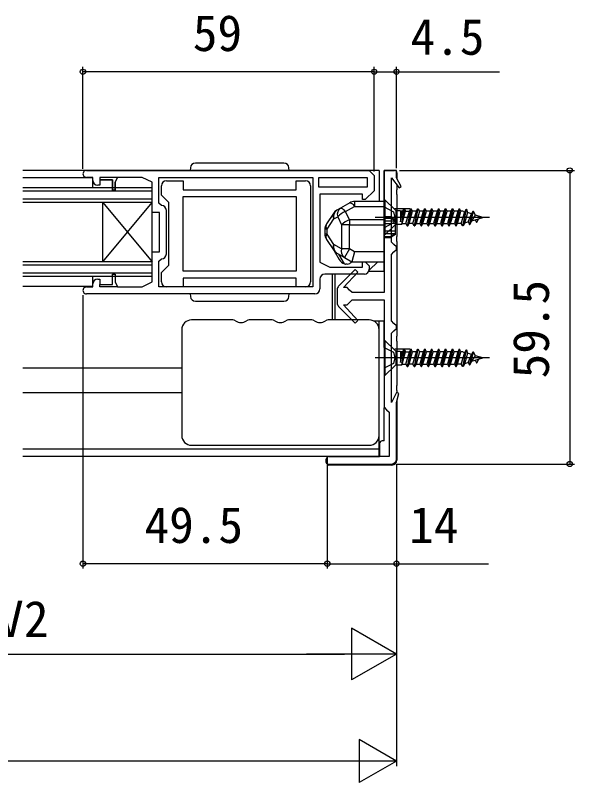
# Model space of a CAD drawing. Units: millimetres, scale not verified. Extents: x -438 to 438, y -652 to 648.
# Drawn here: x -64.7 to 48.6, y -536.6 to -381.1 of the extents above; entities that cross this region are included whole.
import ezdxf
from ezdxf.enums import TextEntityAlignment as Align

# ---------------------------------------------------------------- set-up
doc = ezdxf.new("R2010")
doc.units = ezdxf.units.MM
doc.header["$LTSCALE"] = 4
for name, color, linetype in [('0-2_YKK_11', 7, 'Continuous'), ('0-3_YKK_12', 2, 'Continuous'), ('0-4_YKK_13', 4, 'Continuous'), ('0-6_YKK_D', 6, 'Continuous')]:
    doc.layers.add(name, color=color, linetype=linetype)
doc.styles.add('ＭＳ ゴシック', font='')
doc.styles.get('ＭＳ ゴシック').set_extended_font_data('MS Gothic')

msp = doc.modelspace()

# ---------------------------------------------------------------- linework, layer by layer
at = {"layer": '0-2_YKK_11'}
for p, q in [((-4.9, -415.6), (-4.9, -435.1)), ((-34.1, -429.4), (-34.1, -420.6)), ((6, -433.5), (-2, -433.5)), ((-3, -434.5), (-3, -436.5)), ((0.5, -436.659), (0.5, -439.341)), ((-4, -437.5), (-50.3, -437.5))]:
    msp.add_line(p, q, dxfattribs=at)
for points in [[(-50.3, -412.5), (7, -412.5), (8, -413.5), (8, -416.6), (6.2, -418.4), (5.6, -418.4), (5.6, -417.3), (-3, -417.3), (-3, -431.1), (-1, -432.1), (5.6, -432.1), (5.6, -431), (6.2, -431), (7, -431.8), (7, -432.5)], [(10, -412.5), (10, -437.25), (3.5, -437.25), (3, -436.75), (2.5, -436.25), (1.782, -436.25), (4.696, -433.119), (4.118, -432.566), (0.787, -435.958)], [(12.5, -471), (12.5, -459.5), (12.998, -457.691), (12.541, -457.511), (11.5, -459.5), (11.5, -445.5), (12, -445), (12.5, -444.5), (12.5, -444), (12, -443.5), (11.5, -443), (11.5, -429.5), (12, -429), (12.5, -428.5), (12.5, -428), (12, -427.5), (11.5, -427), (11.5, -414), (13.064, -416.018), (13.477, -415.744), (12.5, -414), (12.5, -412.5), (10, -412.5)], [(-49, -414.5), (-49, -413.9), (-50.3, -413.9)], [(-48, -434.5), (-47.6, -434.5), (-47.6, -435.6), (-45, -435.6), (-45, -433.5), (-44.5, -433.5), (-44.5, -435.1), (-44, -436.1), (-39, -436.1), (-37, -435.1), (-37, -429), (-35.5, -429), (-35.5, -421), (-37, -421), (-37, -414.9), (-39, -413.9), (-44, -413.9), (-44.5, -414.9), (-44.5, -416.5), (-45, -416.5), (-45, -414.4), (-47.6, -414.4), (-47.6, -415.5), (-48, -415.5)], [(-35.6, -413.9), (-4.4, -413.9), (-4.4, -436.1), (-35.6, -436.1), (-35.6, -430.9), (-35.1, -430.4)], [(-35.1, -419.6), (-35.6, -419.1), (-35.6, -413.9)], [(-34.1, -414.6), (-30.7, -414.6), (-30.7, -416.4)], [(-30.7, -416.4), (-7.8, -416.4), (-7.8, -414.6), (-5.9, -414.6)], [(-35.1, -435.1), (-35.1, -433.2), (-33.6, -431.7), (-33.6, -419), (-35.1, -417.5), (-35.1, -415.6)], [(-5.9, -436.1), (-7.8, -436.1), (-7.8, -434.3), (-30.7, -434.3), (-30.7, -436.1), (-34.1, -436.1)], [(-50.3, -436.1), (-49, -436.1), (-49, -435.5)], [(0.787, -440.042), (4.118, -443.434), (4.696, -442.881), (1.782, -439.75), (2.5, -439.75), (3, -439.25), (3.5, -438.75), (10, -438.75), (10, -460.5), (10.5, -461), (11, -461.5), (11, -470.5), (-1.5, -470.5), (-1.5, -472), (11.5, -472)]]:
    msp.add_lwpolyline(points, dxfattribs=at)
for points in [[(-44, -413.9), (-47.6, -413.9), (-47.6, -414.4), (-45, -414.4), (-45, -416.5), (-44.5, -416.5), (-44.5, -414.9)], [(-3.2, -413.9), (6.6, -413.9), (6.6, -415.9), (-3.2, -415.9)], [(-30.7, -417.8), (-7.8, -417.8), (-7.8, -432.9), (-30.7, -432.9)], [(-44, -436.1), (-47.6, -436.1), (-47.6, -435.6), (-45, -435.6), (-45, -433.5), (-44.5, -433.5), (-44.5, -435.1)]]:
    msp.add_lwpolyline(points, close=True, dxfattribs=at)
for centre, radius, start, end in [((-50.3, -413.2), 0.7, 89.99999, 270.00001), ((-48, -414.5), 1, 180.00001, 269.99999), ((-34.1, -415.6), 1, 90.00001, 179.99999), ((-5.9, -415.6), 1, 0.00001, 89.99999), ((-35.1, -420.6), 1, 0.00001, 89.99999), ((-35.1, -429.4), 1, 270.00001, 359.99999), ((-2, -434.5), 1, 90.00001, 179.99999), ((6, -432.5), 1, 270.00001, 359.99999), ((-48, -435.5), 1, 90.00001, 179.99999), ((-34.1, -435.1), 1, 180.00001, 269.99999), ((-5.9, -435.1), 1, 270.00001, 359.99999), ((-50.3, -436.8), 0.7, 89.99999, 270.00001), ((-4, -436.5), 1, 270.00001, 359.99999), ((1.5, -436.659), 1, 135.51576, 180.00003), ((1.5, -439.341), 1, 179.99997, 224.48424), ((11.5, -471), 1, 270.00001, 359.99999)]:
    msp.add_arc(centre, radius, start, end, dxfattribs=at)
at = {"layer": '0-3_YKK_12'}
for p, q in [((9, -412.5), (-63.191, -412.5)), ((9, -412.5), (9, -418.8)), ((-49.203, -413.998), (-63.191, -413.998)), ((-49, -416), (-49, -414.4)), ((-37, -416), (-63.191, -416)), ((-37, -416.7), (-63.191, -416.7)), ((-37, -434), (-37, -416)), ((-37, -418.3), (-63.191, -418.3)), ((-37, -419), (-63.191, -419)), ((-47, -431), (-47, -419)), ((-47, -431), (-37, -419)), ((-47, -419), (-37, -431)), ((-37, -431), (-63.191, -431)), ((-37, -431.7), (-63.191, -431.7)), ((6.976, -432.724), (8.7, -431)), ((-37, -433.3), (-63.191, -433.3)), ((-0.5, -433.5), (-0.5, -442.8)), ((-37, -434), (-63.191, -434)), ((-49, -435.6), (-49, -434)), ((-49.2, -436), (-63.191, -436)), ((9, -470.5), (9, -443)), ((-63.191, -452.5), (-31, -452.5)), ((-63.191, -457.5), (-31, -457.5)), ((9, -469), (-63.191, -469)), ((9, -470.5), (-63.191, -470.5))]:
    msp.add_line(p, q, dxfattribs=at)
at = {"layer": '0-4_YKK_13'}
for p, q in [((-10.277, -411), (-28.222, -411)), ((-9.25, -412.5), (-9.279, -411.948)), ((-10.248, -412.5), (-28.251, -412.5)), ((-10.248, -412.5), (-9.25, -412.5)), ((9.999, -433), (9.999, -412.5)), ((9.999, -412.5), (12.099, -412.5)), ((12.599, -413), (12.599, -414.178)), ((12.599, -415.419), (12.599, -416.4)), ((12.599, -417.4), (12.599, -416.4)), ((12.599, -417.4), (12.599, -425.9)), ((2.159, -420.847), (4.03, -419.778)), ((9.999, -418.801), (4.03, -418.801)), ((4.03, -418.801), (4.03, -419.778)), ((4.03, -419.778), (9.999, -419.778)), ((9.999, -419.778), (9.999, -418.801)), ((10.25, -418.5), (12.116, -420.366)), ((-0.263, -421.194), (-1.666, -423.297)), ((15.294, -420.25), (12.165, -420.25)), ((12.35, -420.6), (12.35, -423.4)), ((13.35, -422.122), (13.735, -420.76)), ((13.582, -423.4), (14.119, -420.286)), ((13.665, -423.24), (14.365, -420.76)), ((14.435, -423.24), (15.135, -420.76)), ((15.4, -420.25), (15.5, -420.25)), ((16.535, -420.76), (15.765, -420.76)), ((16.8, -420.25), (16.9, -420.25)), ((17.935, -420.76), (17.165, -420.76)), ((18.2, -420.25), (18.3, -420.25)), ((19.335, -420.76), (18.565, -420.76)), ((19.6, -420.25), (19.7, -420.25)), ((20.735, -420.76), (19.965, -420.76)), ((21, -420.25), (21.1, -420.25)), ((22.135, -420.76), (21.365, -420.76)), ((22.4, -420.25), (22.5, -420.25)), ((23.535, -420.76), (22.765, -420.76)), ((23.8, -420.25), (23.9, -420.25)), ((24.935, -420.76), (24.165, -420.76)), ((25.2, -420.25), (25.3, -420.25)), ((25.825, -420.76), (25.565, -420.76)), ((25.635, -423.24), (26.335, -420.879)), ((26.6, -420.369), (25.9, -423.75)), ((26, -423.75), (26.7, -420.369)), ((27.035, -422.907), (27.735, -421.307)), ((27.3, -423.417), (28, -420.797)), ((27.4, -423.417), (28.1, -420.797)), ((-1.563, -424.407), (-0.161, -422.303)), ((-0.161, -422.303), (0.597, -421.87)), ((0.597, -421.87), (1.398, -423.551)), ((2.96, -422.528), (2.96, -423.551)), ((31.347, -422), (8.212, -422)), ((9.999, -421.851), (11.283, -421.851)), ((11.283, -422.065), (9.999, -422.065)), ((9.999, -422.147), (11.433, -422.147)), ((12.299, -422.751), (9.999, -422.751)), ((11.283, -421.851), (11.283, -422.065)), ((11.433, -422.001), (12.299, -422.501)), ((11.433, -422.001), (11.433, -422.147)), ((11.433, -422.147), (12.299, -422.702)), ((12.299, -422.702), (12.299, -422.501)), ((12.299, -422.751), (12.299, -422.702)), ((12.299, -423.251), (12.299, -422.751)), ((27.785, -422.677), (28.485, -421.537)), ((-2.001, -424.407), (-2.001, -425.396)), ((-1.563, -424.407), (-2.001, -424.407)), ((-1.563, -425.396), (-1.563, -424.407)), ((2.96, -423.551), (9.999, -423.551)), ((9.999, -423.251), (11.433, -423.251)), ((9.999, -423.551), (9.999, -429.001)), ((12.116, -423.634), (10.25, -425.5)), ((11.433, -423.251), (11.433, -424.751)), ((-1.563, -425.396), (-2.001, -425.396)), ((-0.161, -427.499), (-1.563, -425.396)), ((9.999, -424.751), (11.433, -424.751)), ((9.999, -425.251), (12.299, -425.251)), ((9.999, -425.855), (11.433, -425.855)), ((11.283, -425.938), (9.999, -425.938)), ((11.283, -425.938), (11.283, -426.151)), ((11.433, -424.751), (12.299, -424.751)), ((12.299, -425.3), (11.433, -425.855)), ((12.299, -425.501), (11.433, -426.001)), ((11.433, -425.855), (11.433, -426.001)), ((12.299, -425.251), (12.299, -424.751)), ((12.299, -425.3), (12.299, -425.251)), ((12.299, -425.501), (12.299, -425.3)), ((12.599, -426.9), (12.599, -425.9)), ((-1.666, -426.505), (-0.263, -428.608)), ((1.398, -428.39), (-0.161, -427.499)), ((11.283, -426.151), (9.999, -426.151)), ((12.599, -426.9), (12.599, -446.1)), ((-0.117, -428.802), (0.891, -430.547)), ((2.96, -428.39), (1.398, -428.39)), ((2.96, -428.39), (1.968, -430.126)), ((4.03, -429.001), (2.96, -428.39)), ((9.999, -429.001), (4.03, -429.001)), ((0.409, -429.235), (1.968, -430.126)), ((1.985, -431.443), (0.86, -429.493)), ((1.968, -430.126), (3.499, -431.001)), ((2.497, -431.501), (2.197, -431.501)), ((-0.001, -433.5), (-0.001, -436.207)), ((9.999, -433), (6.866, -433)), ((-0.001, -436.207), (-0.001, -439.793)), ((-29.25, -437.5), (-29.215, -438.061)), ((-28.252, -437.5), (-29.25, -437.5)), ((-28.217, -439), (-10.282, -439)), ((-0.001, -439.793), (-0.001, -442.8)), ((-20.671, -442.8), (-29, -442.8)), ((-12.671, -442.8), (-17.329, -442.8)), ((-4.671, -442.8), (-9.329, -442.8)), ((7, -442.8), (-1.329, -442.8)), ((7.872, -443), (9.999, -443)), ((9.999, -448.399), (9.999, -443)), ((-31, -444.8), (-31, -448.777)), ((9, -448.777), (9, -444.8)), ((12.599, -447.1), (12.599, -446.1)), ((10.25, -447), (12.116, -448.866)), ((12.599, -447.1), (12.599, -456.1)), ((-31, -448.777), (-31, -462.223)), ((9, -462.223), (9, -448.777)), ((15.294, -448.75), (12.165, -448.75)), ((12.35, -449.1), (12.35, -451.9)), ((13.35, -450.622), (13.735, -449.26)), ((13.582, -451.9), (14.119, -448.786)), ((13.665, -451.74), (14.365, -449.26)), ((14.435, -451.74), (15.135, -449.26)), ((15.4, -448.75), (15.5, -448.75)), ((16.535, -449.26), (15.765, -449.26)), ((16.8, -448.75), (16.9, -448.75)), ((17.935, -449.26), (17.165, -449.26)), ((18.2, -448.75), (18.3, -448.75)), ((19.335, -449.26), (18.565, -449.26)), ((19.6, -448.75), (19.7, -448.75)), ((20.735, -449.26), (19.965, -449.26)), ((21, -448.75), (21.1, -448.75)), ((22.135, -449.26), (21.365, -449.26)), ((22.4, -448.75), (22.5, -448.75)), ((23.535, -449.26), (22.765, -449.26)), ((23.8, -448.75), (23.9, -448.75)), ((24.935, -449.26), (24.165, -449.26)), ((25.2, -448.75), (25.3, -448.75)), ((25.825, -449.26), (25.565, -449.26)), ((25.635, -451.74), (26.335, -449.379)), ((26.6, -448.869), (25.9, -452.25)), ((26, -452.25), (26.7, -448.869)), ((27.3, -451.917), (28, -449.297)), ((27.4, -451.917), (28.1, -449.297)), ((31.347, -450.5), (8.212, -450.5)), ((27.035, -451.407), (27.735, -449.807)), ((27.785, -451.177), (28.485, -450.037)), ((12.116, -452.134), (10.25, -454)), ((12.599, -457.1), (12.599, -456.1)), ((12.599, -457.1), (12.599, -457.45)), ((12.599, -459.137), (12.599, -471.202)), ((9.999, -467.3), (9.999, -460.599)), ((-31, -462.223), (-31, -466.2)), ((9, -466.2), (9, -462.223)), ((9.099, -467.8), (9.099, -470.3)), ((9.999, -467.3), (9.599, -467.3)), ((-29, -468.2), (7, -468.2)), ((-1.701, -471.701), (-1.701, -471)), ((-1.2, -470.5), (9.099, -470.5)), ((9.099, -470.3), (9.099, -470.5)), ((11.6, -472.2), (-1.202, -472.2))]:
    msp.add_line(p, q, dxfattribs=at)
for points in [[(-29.221, -411.948), (-29.25, -412.5), (-28.251, -412.5)], [(3.037, -419.065), (1.167, -420.134), (0.409, -420.567)], [(3.037, -419.065), (3.115, -419.042), (3.21, -419.054), (3.321, -419.099), (3.446, -419.177), (3.582, -419.287), (3.726, -419.425), (3.876, -419.59), (4.03, -419.778)], [(9.999, -423.551), (9.999, -422.528), (9.999, -419.778)], [(1.167, -420.134), (1.245, -420.111), (1.34, -420.123), (1.451, -420.168), (1.575, -420.246), (1.711, -420.356), (1.856, -420.494), (2.006, -420.659), (2.159, -420.847)], [(9.999, -422.528), (2.96, -422.528), (2.159, -420.847)], [(10, -419.9), (11.915, -420.855), (12.201, -422), (11.915, -423.145), (10, -424.1)], [(12.681, -423.4), (13.582, -423.4), (13.665, -423.24), (14.435, -423.24), (14.7, -423.75), (14.8, -423.75), (15.065, -423.24), (15.765, -420.76), (15.5, -420.25), (14.8, -423.75)], [(12.681, -420.6), (13.258, -420.6), (13.35, -420.76), (13.35, -422.94), (13.946, -420.355), (13.735, -420.76), (13.35, -420.76)], [(13.946, -420.355), (14.119, -420.286), (14.365, -420.76), (15.135, -420.76), (15.4, -420.25), (14.7, -423.75)], [(15.835, -423.24), (16.535, -420.76), (16.8, -420.25), (16.1, -423.75), (16.2, -423.75), (16.9, -420.25), (17.165, -420.76), (16.465, -423.24), (16.2, -423.75)], [(16.465, -423.24), (17.235, -423.24), (17.5, -423.75), (17.6, -423.75), (17.865, -423.24), (18.565, -420.76), (18.3, -420.25), (17.6, -423.75)], [(17.5, -423.75), (18.2, -420.25), (17.935, -420.76), (17.235, -423.24)], [(17.865, -423.24), (18.635, -423.24), (18.9, -423.75), (19, -423.75), (19.265, -423.24), (19.965, -420.76), (19.7, -420.25), (19, -423.75)], [(18.9, -423.75), (19.6, -420.25), (19.335, -420.76), (18.635, -423.24)], [(19.265, -423.24), (20.035, -423.24), (20.3, -423.75), (20.4, -423.75), (20.665, -423.24), (21.365, -420.76), (21.1, -420.25), (20.4, -423.75)], [(20.3, -423.75), (21, -420.25), (20.735, -420.76), (20.035, -423.24)], [(20.665, -423.24), (21.435, -423.24), (21.7, -423.75), (21.8, -423.75), (22.065, -423.24), (22.765, -420.76), (22.5, -420.25), (21.8, -423.75)], [(21.7, -423.75), (22.4, -420.25), (22.135, -420.76), (21.435, -423.24)], [(22.065, -423.24), (22.835, -423.24), (23.1, -423.75), (23.2, -423.75), (23.465, -423.24), (24.165, -420.76), (23.9, -420.25), (23.2, -423.75)], [(23.1, -423.75), (23.8, -420.25), (23.535, -420.76), (22.835, -423.24)], [(23.465, -423.24), (24.235, -423.24), (24.5, -423.75), (24.6, -423.75), (24.865, -423.24), (25.565, -420.76), (25.3, -420.25), (24.6, -423.75)], [(24.5, -423.75), (25.2, -420.25), (24.935, -420.76), (24.235, -423.24)], [(26.296, -423.132), (27.035, -422.907), (27.3, -423.417), (27.4, -423.417), (27.785, -422.677), (30, -422), (28.485, -421.537), (28.1, -420.797), (28, -420.797), (27.735, -421.307), (26.884, -421.047), (26.265, -423.24), (26, -423.75), (25.9, -423.75), (25.635, -423.24), (24.865, -423.24)], [(26.058, -420.795), (26.335, -420.879), (26.6, -420.369), (26.7, -420.369), (26.884, -421.047)], [(11.283, -422.065), (11.31, -422.063), (11.335, -422.06), (11.367, -422.053), (11.401, -422.038), (11.431, -422.011), (11.433, -422.001)], [(28.435, -422.479), (28.7, -422.989), (28.8, -422.989), (29.185, -422.249)], [(2.96, -428.39), (2.96, -423.551), (1.398, -423.551), (1.398, -428.39)], [(12.299, -424.751), (12.299, -423.251), (11.433, -423.251)], [(16.1, -423.75), (15.835, -423.24), (15.065, -423.24)], [(11.433, -426.001), (11.421, -425.979), (11.405, -425.966), (11.362, -425.948), (11.337, -425.942), (11.304, -425.938), (11.283, -425.938)], [(4.03, -429.001), (3.499, -431.001), (9.999, -431.001), (9.999, -429.001)], [(-9.284, -438.061), (-9.25, -437.5), (-10.248, -437.5)], [(10, -448.4), (11.915, -449.355), (12.201, -450.5), (11.915, -451.645), (10, -452.6)], [(12.681, -451.9), (13.582, -451.9), (13.665, -451.74), (14.435, -451.74), (14.7, -452.25), (14.8, -452.25), (15.065, -451.74), (15.765, -449.26), (15.5, -448.75), (14.8, -452.25)], [(12.681, -449.1), (13.258, -449.1), (13.35, -449.26), (13.35, -451.44), (13.946, -448.855), (13.735, -449.26), (13.35, -449.26)], [(13.946, -448.855), (14.119, -448.786), (14.365, -449.26), (15.135, -449.26), (15.4, -448.75), (14.7, -452.25)], [(15.835, -451.74), (16.535, -449.26), (16.8, -448.75), (16.1, -452.25), (16.2, -452.25), (16.9, -448.75), (17.165, -449.26), (16.465, -451.74), (16.2, -452.25)], [(16.465, -451.74), (17.235, -451.74), (17.5, -452.25), (17.6, -452.25), (17.865, -451.74), (18.565, -449.26), (18.3, -448.75), (17.6, -452.25)], [(17.5, -452.25), (18.2, -448.75), (17.935, -449.26), (17.235, -451.74)], [(17.865, -451.74), (18.635, -451.74), (18.9, -452.25), (19, -452.25), (19.265, -451.74), (19.965, -449.26), (19.7, -448.75), (19, -452.25)], [(18.9, -452.25), (19.6, -448.75), (19.335, -449.26), (18.635, -451.74)], [(19.265, -451.74), (20.035, -451.74), (20.3, -452.25), (20.4, -452.25), (20.665, -451.74), (21.365, -449.26), (21.1, -448.75), (20.4, -452.25)], [(20.3, -452.25), (21, -448.75), (20.735, -449.26), (20.035, -451.74)], [(20.665, -451.74), (21.435, -451.74), (21.7, -452.25), (21.8, -452.25), (22.065, -451.74), (22.765, -449.26), (22.5, -448.75), (21.8, -452.25)], [(21.7, -452.25), (22.4, -448.75), (22.135, -449.26), (21.435, -451.74)], [(22.065, -451.74), (22.835, -451.74), (23.1, -452.25), (23.2, -452.25), (23.465, -451.74), (24.165, -449.26), (23.9, -448.75), (23.2, -452.25)], [(23.1, -452.25), (23.8, -448.75), (23.535, -449.26), (22.835, -451.74)], [(23.465, -451.74), (24.235, -451.74), (24.5, -452.25), (24.6, -452.25), (24.865, -451.74), (25.565, -449.26), (25.3, -448.75), (24.6, -452.25)], [(24.5, -452.25), (25.2, -448.75), (24.935, -449.26), (24.235, -451.74)], [(26.296, -451.632), (27.035, -451.407), (27.3, -451.917), (27.4, -451.917), (27.785, -451.177), (30, -450.5), (28.485, -450.037), (28.1, -449.297), (28, -449.297), (27.735, -449.807), (26.884, -449.547), (26.265, -451.74), (26, -452.25), (25.9, -452.25), (25.635, -451.74), (24.865, -451.74)], [(26.058, -449.295), (26.335, -449.379), (26.6, -448.869), (26.7, -448.869), (26.884, -449.547)], [(28.435, -450.979), (28.7, -451.489), (28.8, -451.489), (29.185, -450.749)], [(16.1, -452.25), (15.835, -451.74), (15.065, -451.74)]]:
    msp.add_lwpolyline(points, dxfattribs=at)
for points in [[(10.25, -418.5), (10, -418.5), (10, -425.5), (10.25, -425.5)], [(10.25, -447), (10, -447), (10, -454), (10.25, -454)]]:
    msp.add_lwpolyline(points, close=True, dxfattribs=at)
for centre, radius, start, end in [((-28.222, -412), 1, 90, 177), ((-10.277, -412), 1, 3, 90), ((12.099, -413), 0.5, 0, 90), ((4.03, -420.801), 2, 90, 119.74488), ((0.685, -421.666), 1.059, 153.53555, 217.00781), ((1.401, -422.303), 2, 119.74488, 146.30993), ((1.308, -421.824), 1.546, 125.60247, 198.08496), ((2.067, -421.39), 1.546, 125.60247, 198.08496), ((3.305, -424.3), 3.638, 108.35855, 138.09256), ((12.681, -419.8), 0.8, 225.00001, 270), ((25.825, -421.56), 0.8, 73.00002, 90.00002), ((4.106, -425.981), 3.638, 108.35855, 138.09256), ((11.283, -422.001), 0.15, 0, 90), ((-0.001, -424.407), 2, 146.30993, 180), ((-0.717, -423.769), 1.059, 153.53555, 217.00781), ((12.681, -424.2), 0.8, 90.00002, 135.00001), ((-0.001, -425.396), 2, 180, 213.69007), ((-0.717, -426.033), 1.059, 142.99219, 206.46445), ((11.283, -426.001), 0.15, 270, 0), ((0.685, -428.136), 1.059, 142.99219, 206.46445), ((1.308, -427.979), 1.546, 161.91504, 234.39753), ((1.401, -427.499), 2, 213.69007, 240.25512), ((2.867, -428.87), 1.546, 161.91504, 234.39753), ((2.623, -429.547), 2, 210, 251.40962), ((2.623, -429.547), 2, 251.40962, 257.71285), ((2.138, -429.534), 2, 280.36249, 312.83389), ((-28.217, -438), 1, 183.5, 270), ((-10.282, -438), 1, 270, 356.5), ((-29, -444.8), 2, 90, 180), ((-20.658, -443.8), 1, 56.44269, 90), ((-19, -441.3), 2, 236.44269, 303.55731), ((-17.342, -443.8), 1, 90, 123.55731), ((-12.658, -443.8), 1, 56.44269, 90), ((-11, -441.3), 2, 236.44269, 303.55731), ((-9.342, -443.8), 1, 90, 123.55731), ((-4.658, -443.8), 1, 56.44269, 90), ((-3, -441.3), 2, 236.44269, 303.55731), ((-1.342, -443.8), 1, 90, 123.55731), ((7, -444.8), 2, 0, 90), ((12.681, -448.3), 0.8, 225.00001, 270), ((25.825, -450.06), 0.8, 73.00002, 90.00002), ((12.681, -452.7), 0.8, 90.00002, 135.00001), ((-29, -466.2), 2, 180, 270), ((7, -466.2), 2, 270, 0), ((9.599, -467.8), 0.5, 90, 180)]:
    msp.add_arc(centre, radius, start, end, dxfattribs=at)
for centre, major_axis, ratio, start_param, end_param in [((-1.2, -471), (-0.501, 0), 0.998135, 4.712389, 6.2831853), ((11.597, -471.198), (0.71, -0.71), 0.99628, 5.4996506, 7.06672), ((-1.2, -471.699), (0.355, 0.355), 0.99628, 2.358058, 3.9251274)]:
    msp.add_ellipse(centre, major_axis=major_axis, ratio=ratio, start_param=start_param, end_param=end_param, dxfattribs=at)
at = {"layer": '0-6_YKK_D'}
for p, q in [((-51, -412.2), (-51, -391.5)), ((8, -412.707), (8, -391.5)), ((8, -412.707), (8, -391.5)), ((12.5, -412), (12.5, -391.5)), ((8, -392.5), (-51, -392.5)), ((13.099, -412.5), (48.599, -412.5)), ((47.599, -412.5), (47.599, -472)), ((-51, -437.8), (-51, -493.2)), ((-1.5, -472.25), (-1.5, -493.2)), ((-1.5, -472.35), (-1.5, -493.2)), ((12.5, -472), (12.5, -493.2)), ((12.5, -472), (12.5, -511.5)), ((12.599, -472), (48.599, -472)), ((12.5, -481.212), (12.5, -533.2)), ((-1.5, -492.2), (-51, -492.2)), ((12.5, -510.5), (3.407, -505.25)), ((3.407, -505.25), (3.407, -515.75)), ((-127, -510.5), (2, -510.5)), ((12.5, -510.5), (-5.687, -510.5)), ((12.5, -510.5), (3.407, -515.75)), ((12.5, -532.2), (4.922, -527.825)), ((4.922, -527.825), (4.922, -536.575)), ((3.75, -532.2), (-328.75, -532.2)), ((12.5, -532.2), (-2.655, -532.2)), ((12.5, -532.2), (4.922, -536.575))]:
    msp.add_line(p, q, dxfattribs=at)
for points in [[(8, -392.5), (12.5, -392.5), (33.375, -392.5)], [(-1.5, -492.2), (12.5, -492.2), (31.182, -492.2)]]:
    msp.add_lwpolyline(points, dxfattribs=at)
for centre in [(-51, -392.5), (8, -392.5), (8, -392.5), (12.5, -392.5), (47.599, -412.5), (47.599, -472), (-51, -492.2), (-1.5, -492.2), (-1.5, -492.2), (12.5, -492.2)]:
    msp.add_circle(centre, 0.531, dxfattribs=at)

# ---------------------------------------------------------------- texts
at = {"layer": '0-6_YKK_D', "style": 'ＭＳ ゴシック'}
for s, p in [('59', (-28.744, -390.5)), ('4.5', (15.364, -391.25)), ('49.5', (-38.523, -490.2)), ('14', (15.091, -490.2)), ('Ｗ2', (-72.955, -509.25))]:
    msp.add_text(s, height=7.331, dxfattribs=at).set_placement(p, align=Align.BOTTOM_LEFT)
msp.add_text('59.5', height=7.331, rotation=90, dxfattribs=at).set_placement((45.599, -454.636), align=Align.BOTTOM_LEFT)

doc.saveas('drawing.dxf')
